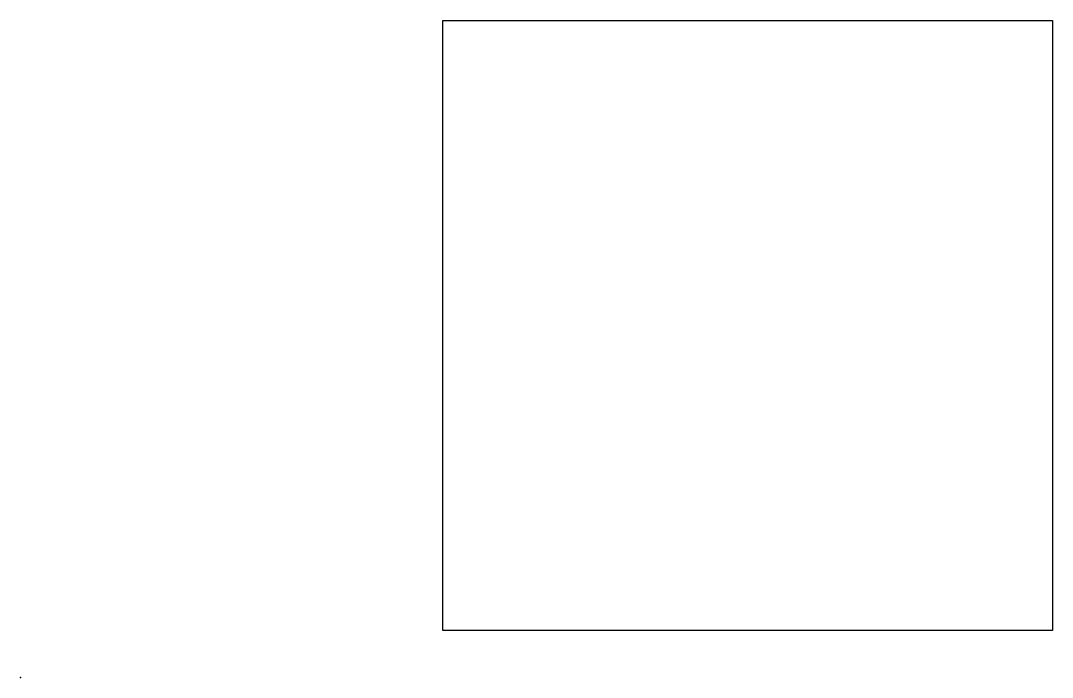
# Model space of a CAD drawing. Header units: inches. Extents: x -0.5 to 10.5, y -0.5 to 6.5.
import ezdxf

# ---------------------------------------------------------------- set-up
doc = ezdxf.new("R2010")
doc.units = ezdxf.units.IN
doc.header["$MEASUREMENT"] = 0

msp = doc.modelspace()

# ---------------------------------------------------------------- linework, layer by layer
at = {"elevation": 15}
msp.add_lwpolyline([(4, 6.5), (10.5, 6.5), (10.5, 0), (4, 0)], close=True, dxfattribs=at)
msp.add_point((-0.5, -0.5, 6))

doc.saveas('drawing.dxf')
